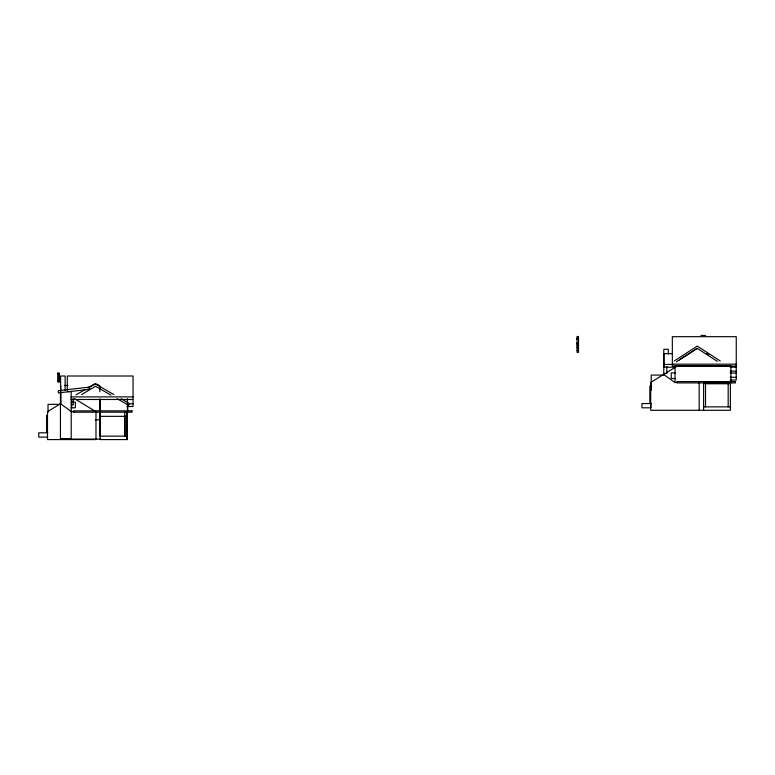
<?xml version="1.0" encoding="UTF-8"?>
<svg xmlns="http://www.w3.org/2000/svg" width="775" height="775" viewBox="0 0 775 775"><rect width="100%" height="100%" fill="white"/><g stroke="black" fill="none" stroke-linecap="round" stroke-linejoin="round"><path stroke-width="1.16" d="M679.268 359.929L696.909 348.479M674.386 360.869L697.238 346.096L720.256 360.985M676.41 361.828L697.238 348.363L717.35 361.373M674.802 367.563L650.68 382.443L650.68 410.304L730.36 410.304L730.36 382.918M76.047 394.785L85.095 389.593M88.108 387.858L95.141 383.828L113.867 394.572M81.617 394.591L95.47 386.25L110.932 395.114M87.914 387.858L94.531 384.158L96.933 384.158L99.81 385.805L99.81 391.811M700.988 335.42L705.512 335.42M577.046 338.297L578.508 338.297M577.046 338.646L578.508 338.646M577.046 339.373L578.508 339.373M577.046 342.928L578.508 342.928M577.046 343.451L578.508 343.451M577.046 343.538L578.508 343.538M577.046 344.681L578.508 344.681M577.046 346.115L578.508 346.115M577.046 347.907L578.508 347.907M577.046 350.532L578.508 350.532M672.332 353.642L663.904 353.642L663.904 367.195L675.965 367.195M672.332 364.182L736.25 364.182M663.904 364.434L673.553 364.434M736.25 366.1L672.332 366.1L672.332 336.689L736.25 336.689L736.25 380.031L730.224 380.031M730.224 367.195L736.25 367.195M730.224 371.138L736.25 371.138M675.422 372.882L671.247 372.882L671.247 378.51L675.422 378.51M730.224 373.056L736.25 373.056M57.767 373.938L59.21 373.938M663.817 375.081L651.203 375.081L651.203 390.329M58.638 375.972L59.21 375.972M58.638 376.989L59.21 376.989M730.224 377.27L736.25 377.27M58.638 380.418L59.21 380.418M57.767 380.825L59.21 380.825M58.638 381.416L59.21 381.416M59.21 381.843L57.767 381.843L57.767 372.92L59.21 372.92L59.21 381.959M677.147 382.443L674.802 382.443L663.642 374.451M705.066 382.511L717.088 382.511M704.814 383.761L728.994 383.761M64.335 385.475L67.938 385.475M650.68 386.173L649.847 386.173L649.847 402.39L650.68 402.39M67.609 391.588L71.203 391.588L71.203 438.689L60.44 438.689L60.44 392.799M70.883 396.887L133.058 396.887M70.883 399.483L133.058 399.483M71.193 402.157L75.369 402.157L75.369 407.795L71.193 407.795M129.444 403.746L133.058 403.746M60.624 404.366L48.021 404.366L48.021 412.484M71.571 404.899L73.218 404.899L73.218 398.524M127.042 406.507L133.058 406.507L133.058 376.001L67.299 376.001L67.299 390.474M703.603 406.865L730.36 406.865M73.954 411.719L71.62 411.719L60.45 403.727L47.498 411.719L47.498 439.58L95.984 439.58L95.984 411.719M47.498 415.448L46.655 415.448L46.655 431.675L47.498 431.675M100.178 416.349L127.458 416.349L127.458 398.738M95.412 419.817L100.178 419.817M47.73 432.818L38.75 432.818L38.75 437.09L47.73 437.09M100.178 436.141L126.935 436.141M60.808 439.086L100.178 439.086M121.152 398.747L129.473 403.523L128.108 405.742L128.437 405.17L117.112 398.66M74.662 398.699L94.967 411.099M706.674 353.613L708.621 354.892M728.171 382.918L728.171 406.865M705.512 381.901L705.512 406.933M703.603 410.304L703.603 383.053L730.893 383.053L730.893 365.8L675.006 365.8L675.006 382.637M699.166 382.443L699.166 410.304M668.321 354.107L668.321 349.302L663.797 349.302L663.797 374.538M666.829 366.498L666.829 373.608M127.701 406.323L127.701 411.128M127.168 412.193L127.168 439.58L100.178 439.58L100.178 411.845M126.935 412.193L126.935 439.58M124.988 415.787L124.988 436.141M124.746 412.193L124.746 436.141M100.178 399.154L100.178 410.682M99.81 399.028L99.81 436.286M71.571 398.524L71.571 408.377M65.129 390.513L65.129 376.001L60.605 376.001L60.605 403.814M60.721 385.475L60.808 404.066M58.638 375.449L58.638 381.959M89.474 387.103L58.173 390.726L58.425 392.896L89.716 389.273L89.474 387.103M578.508 336.495L577.046 336.495L577.046 352.334L578.508 352.334L578.508 336.495M735.407 381.571L676.895 381.571L676.895 382.918L735.407 382.918L735.407 381.571M650.923 403.543L641.942 403.543L641.942 407.815L650.923 407.815L650.923 403.543M131.983 410.847L73.46 410.847L73.46 412.193L131.983 412.193L131.983 410.847"/></g></svg>
